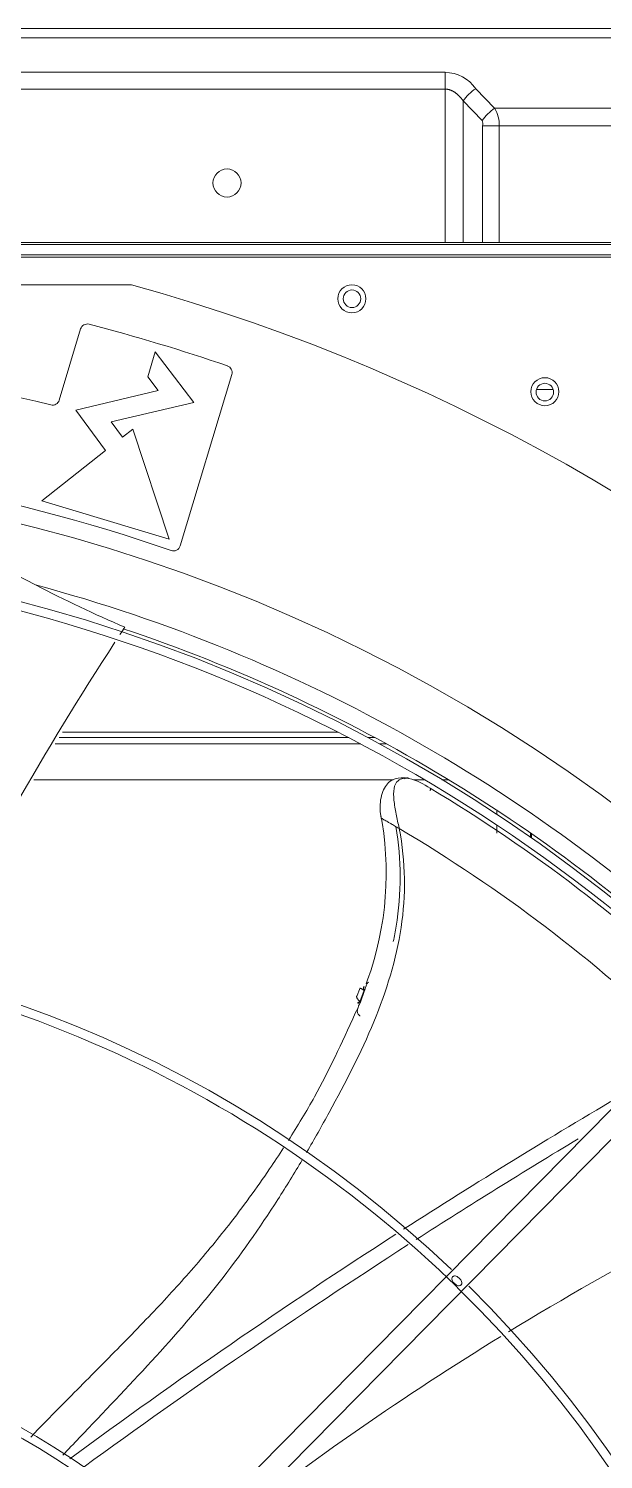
# Model space of a CAD drawing. Header units: millimetres. Extents: x 113490 to 142599, y -20467 to 115.
# Drawn here: x 133796.1 to 133959.9, y -10092.3 to -9684.5 of the extents above; entities that cross this region are included whole.
import ezdxf

# ---------------------------------------------------------------- set-up
doc = ezdxf.new("R2010")
doc.units = ezdxf.units.MM
doc.layers.add('DV3_0', color=7, linetype='Continuous')

msp = doc.modelspace()

# ---------------------------------------------------------------- linework, layer by layer
at = {"layer": 'DV3_0', "color": 7, "linetype": 'Continuous', "lineweight": 15}
for p, q in [((133117.62, -9684.49), (134232.86, -9684.49)), ((133211.58, -9745.99), (134144.9, -9745.99)), ((133914.8, -9745.49), (133790.48, -9745.49)), ((133919.96, -9745.49), (133914.8, -9745.49)), ((133919.96, -9745.49), (133925.49, -9745.49)), ((133930.26, -9745.49), (133925.49, -9745.49)), ((133930.26, -9745.49), (134015.02, -9745.49)), ((133211.58, -9748.99), (134144.9, -9748.99)), ((133531.06, -9757.49), (133825.41, -9757.49)), ((133810.91, -9770.1), (133804.8, -9790.39)), ((133832.18, -9776.62), (133830.04, -9783.72)), ((133843.16, -9791.06), (133832.18, -9776.62)), ((133839.29, -9831.95), (133854, -9783.07)), ((133830.04, -9783.72), (133833.06, -9787.68)), ((133945.63, -9787.36), (133940.85, -9787.36)), ((133833.06, -9787.68), (133809.56, -9793.22)), ((133819.63, -9796.6), (133843.16, -9791.06)), ((133809.56, -9793.22), (133818.03, -9804.77)), ((133822.84, -9800.98), (133819.63, -9796.6)), ((133825.82, -9798.63), (133822.84, -9800.98)), ((133836.17, -9830.03), (133825.82, -9798.63)), ((133818.03, -9804.77), (133799.85, -9819.1)), ((133799.85, -9819.1), (133836.17, -9830.03)), ((133798.08, -9843.06), (133785.28, -9836.5)), ((133804.76, -9886.59), (133887.37, -9886.59)), ((133892.74, -9886.59), (133894.86, -9886.59)), ((133797.62, -9898.59), (133900, -9898.59)), ((133905.81, -9898.59), (133909, -9898.59)), ((133913.87, -9898.59), (133915.8, -9898.59)), ((133929.58, -9907.32), (133929.58, -9908.51)), ((133929.58, -9911.51), (133929.58, -9913.85)), ((133939.1, -9914.98), (133939.1, -9913.76)), ((133939.41, -9913.97), (133939.41, -9915.19)), ((133890.61, -9957.85), (133889.51, -9960.51)), ((133890.66, -9961.97), (133891.84, -9958.65)), ((133891.84, -9958.65), (133891.72, -9958.59)), ((133892.72, -9955.61), (133892.33, -9956.77)), ((133992.36, -9961.9), (133839.62, -10116.79)), ((133843.94, -10120.95), (133996.66, -9966.08)), ((133889.89, -9963.75), (133889.21, -9965.14))]:
    msp.add_line(p, q, dxfattribs=at)
at = {"layer": 'DV3_0', "color": 7, "linetype": 'Continuous', "lineweight": 20}
for p, q in [((133117.62, -9687.14), (134232.86, -9687.14)), ((133914.8, -9696.95), (133790.48, -9696.95)), ((133914.8, -9701.73), (133914.8, -9696.95)), ((133914.8, -9701.73), (133790.48, -9701.73)), ((133914.8, -9745.49), (133914.8, -9701.73)), ((133928.93, -9707.21), (133923.54, -9701.62)), ((133919.96, -9745.49), (133919.96, -9705.11)), ((133925.35, -9710.7), (133919.96, -9705.11)), ((134016.35, -9707.21), (133928.93, -9707.21)), ((133925.49, -9712.24), (133930.26, -9712.24)), ((133925.49, -9745.49), (133925.49, -9712.24)), ((134015.02, -9712.24), (133930.26, -9712.24)), ((133930.26, -9745.49), (133930.26, -9712.24)), ((133200.84, -9749.59), (134155.64, -9749.59)), ((133805.71, -9884.99), (133884.26, -9884.99)), ((133890.8, -9888.39), (133803.69, -9888.39)), ((133898.17, -9888.39), (133896.08, -9888.39)), ((133890.53, -9961.91), (133891.72, -9958.59))]:
    msp.add_line(p, q, dxfattribs=at)
at = {"layer": 'DV3_0', "color": 7, "linetype": 'Continuous', "lineweight": 15}
for centre, radius in [((133852.64, -9728.49), 4), ((133888.24, -9761.49), 4), ((133888.25, -9761.49), 2.5), ((133943.24, -9787.99), 4), ((133943.24, -9788.09), 2.5)]:
    msp.add_circle(centre, radius, dxfattribs=at)
at = {"layer": 'DV3_0', "color": 7, "linetype": 'Continuous', "lineweight": 20}
for centre, radius, start, end in [((133914.55, -9707.93), 10.99, 35.0741, 88.685), ((133920.93, -9712.01), 9.33, 358.5724, 30.9701), ((133923.7, -9711.63), 1.89, 340.9987, 29.2464), ((133678.24, -10288.99), 461.75, 46.1456, 74.9574), ((133680.26, -10287.1), 435.17, 46.1979, 59.4106)]:
    msp.add_arc(centre, radius, start, end, dxfattribs=at)
at = {"layer": 'DV3_0', "color": 7, "linetype": 'Continuous', "lineweight": 15}
for centre, radius, start, end in [((133678.24, -10288.99), 551.5, 15.4775, 74.5225), ((133812.82, -9770.68), 2, 75.4439, 163.25), ((133678.24, -10288.99), 537.5, 71.0561, 75.4439), ((133678.24, -10288.99), 512.5, 75.9794, 107.1378), ((133852.08, -9782.49), 2, 343.25, 71.0561), ((133802.89, -9789.82), 2, 255.9794, 343.25), ((133678.24, -10288.99), 482.5, 70.825, 107.1317), ((133678.24, -10288.99), 477.5, 46.9802, 133.0198), ((133837.37, -9831.37), 2, 250.825, 343.25), ((133678.24, -10288.99), 456, 45.9967, 135.345), ((133678.24, -10288.99), 453.5, 45.9921, 90), ((133985.03, -9481.05), 407.44, 242.6881, 246.6449), ((134551.24, -10335.96), 872.25, 146.54442, 146.70969), ((133678.24, -10288.99), 457, 46.1533, 71.5308), ((134551.24, -10335.96), 872.25, 146.8819, 154.10499), ((133903.63, -9901.9), 3.79, 77.061, 126.3859), ((133903.93, -9899.05), 1.01, 56.9571, 135.7951), ((133904.52, -9897.99), 0.229, 257.3221, 265.2989), ((133899.39, -9917.18), 19.65, 55.265, 74.9071), ((133677.95, -10289.29), 452.62, 46.1596, 59.0713), ((133808.13, -9925.17), 89.89, 340.2075, 11.1643), ((133817.18, -9926.37), 84.81, 350.506, 9.7892), ((133773.86, -9937.49), 130.27, 11.0605, 11.1618), ((133803.08, -9924.56), 99.02, 348.2937, 350.8181), ((133678.24, -10288.99), 346, 46.4603, 135.3186), ((133678.24, -10288.99), 343.5, 46.1768, 90), ((133894.69, -9952.24), 10.53, 246.7388, 247.5077), ((134897.82, -11575.64), 1840.9, 120.41446, 122.71107), ((134943.63, -11647.12), 1921.39, 121.04565, 122.66649), ((134387.25, -10800.46), 872.22, 114.12782, 121.39321), ((134897.82, -11575.64), 1840.9, 122.79433, 126.30553), ((134943.63, -11647.12), 1921.39, 122.74609, 126.08801), ((133678.24, -10288.99), 343.5, 46.146, 46.1768), ((133678.24, -10288.99), 343.5, 45.622, 46.146), ((133678.24, -10288.99), 343.5, 315.6512, 45.622), ((133678.24, -10288.99), 346, 316.5062, 45.3204), ((133678.24, -10288.99), 236, 46.5586, 135.2674), ((133678.24, -10288.99), 233.5, 46.5418, 90), ((134387.25, -10800.46), 872.22, 121.56134, 127.88902)]:
    msp.add_arc(centre, radius, start, end, dxfattribs=at)
for centre in [(133923.54, -9705.11), (133928.93, -9710.7)]:
    msp.add_ellipse(centre, major_axis=(-4.49, -4.33), ratio=0.436952, start_param=4.313983, end_param=5.138233, dxfattribs=at)
at = {"layer": 'DV3_0', "color": 7, "linetype": 'Continuous', "lineweight": 20}
for points, knots in [([(133919.96, -9705.11), (133919.9, -9705.01), (133919.76, -9704.83), (133919.56, -9704.57), (133919.37, -9704.33), (133919.17, -9704.11), (133918.98, -9703.89), (133918.79, -9703.7), (133918.6, -9703.51), (133918.42, -9703.34), (133918.24, -9703.18), (133918.06, -9703.03), (133917.89, -9702.89), (133917.72, -9702.77), (133917.55, -9702.65), (133917.38, -9702.54), (133917.22, -9702.44), (133917.06, -9702.35), (133916.9, -9702.26), (133916.74, -9702.18), (133916.58, -9702.11), (133916.43, -9702.05), (133916.28, -9701.99), (133916.12, -9701.94), (133915.97, -9701.89), (133915.83, -9701.85), (133915.68, -9701.82), (133915.53, -9701.79), (133915.38, -9701.77), (133915.24, -9701.75), (133915.09, -9701.74), (133914.95, -9701.73), (133914.85, -9701.73), (133914.8, -9701.73)], [0, 0, 0, 0, 0.049761, 0.097511, 0.143355, 0.187397, 0.229741, 0.27049, 0.309741, 0.347591, 0.384133, 0.419456, 0.453643, 0.486777, 0.518934, 0.550188, 0.580608, 0.610261, 0.63921, 0.667514, 0.695232, 0.722417, 0.749122, 0.775397, 0.801291, 0.826849, 0.852118, 0.87714, 0.901959, 0.926615, 0.951152, 0.975613, 1, 1, 1, 1]), ([(133910.58, -9901.04), (133910.65, -9901.05), (133910.68, -9901.13), (133910.64, -9901.36), (133910.58, -9901.52), (133910.48, -9901.64)], [0, 0, 0, 0, 0.5, 0.5, 1, 1, 1, 1])]:
    msp.add_open_spline(points, degree=3, knots=knots, dxfattribs=at)
at = {"layer": 'DV3_0', "color": 7, "linetype": 'Continuous', "lineweight": 15}
for points, knots in [([(133900.58, -9898.33), (133900.12, -9898.49), (133899.22, -9898.84), (133897.98, -9900.07), (133896.98, -9901.93), (133896.35, -9904.28), (133896.21, -9906.98), (133896.46, -9908.65), (133896.62, -9909.62)], [0, 0, 0, 0, 0.123231, 0.287955, 0.462255, 0.642912, 0.824473, 1, 1, 1, 1]), ([(133901.38, -9898.85), (133900.78, -9899.36), (133900.42, -9900.13), (133900.07, -9902.04), (133900.09, -9903.19), (133900.36, -9905.68), (133900.6, -9907.02), (133901.13, -9909.69), (133901.42, -9911.03), (133901.67, -9912.27)], [0, 0, 0, 0, 0.25, 0.25, 0.5, 0.5, 0.75, 0.75, 1, 1, 1, 1]), ([(133896.6, -9909.54), (133896.61, -9909.54), (133896.69, -9909.58), (133896.92, -9909.72), (133897.36, -9909.97), (133897.84, -9910.24), (133898.49, -9910.61), (133899.29, -9911.08), (133900.32, -9911.68), (133901.21, -9912.2), (133901.71, -9912.5)], [0.4374994, 0.4374994, 0.4374994, 0.4374994, 0.4998211, 0.6248763, 0.6874038, 0.7499314, 0.812459, 0.8749866, 0.9375141, 0.9999951, 0.9999951, 0.9999951, 0.9999951]), ([(133875.32, -10004.81), (133877.52, -10001.04), (133879.66, -9997.24), (133886.4, -9984.96), (133890.86, -9976.36), (133898.11, -9958.8), (133900.9, -9949.83), (133903.64, -9931.5), (133903.62, -9922.13), (133901.71, -9912.5)], [0.5681808, 0.5681808, 0.5681808, 0.5681808, 0.625, 0.625, 0.75, 0.75, 0.875, 0.875, 1, 1, 1, 1]), ([(133891.72, -9958.59), (133891.67, -9958.56), (133891.57, -9958.5), (133891.44, -9958.43), (133891.31, -9958.35), (133891.2, -9958.29), (133891.09, -9958.23), (133890.99, -9958.18), (133890.91, -9958.13), (133890.83, -9958.09), (133890.76, -9958.06), (133890.7, -9958.04), (133890.65, -9958.02), (133890.62, -9958), (133890.59, -9957.99), (133890.57, -9957.99), (133890.56, -9958), (133890.56, -9958), (133890.56, -9958)], [0, 0, 0, 0, 0.0311137, 0.0619047, 0.0923728, 0.1225191, 0.1523454, 0.1818546, 0.2110506, 0.2399387, 0.268525, 0.2968177, 0.3248276, 0.3525658, 0.3800436, 0.4072714, 0.4342595, 0.4395457, 0.4395457, 0.4395457, 0.4395457]), ([(133891.72, -9958.59), (133891.72, -9958.57), (133891.72, -9958.53), (133891.7, -9958.48), (133891.68, -9958.41), (133891.65, -9958.33), (133891.6, -9958.23), (133891.54, -9958.07), (133891.5, -9957.91), (133891.51, -9957.72), (133891.63, -9957.58), (133891.82, -9957.66), (133891.91, -9957.7)], [0, 0, 0, 0, 0.012084, 0.035764, 0.071851, 0.12021, 0.179925, 0.272988, 0.439319, 0.559714, 0.789237, 1, 1, 1, 1]), ([(133891.84, -9958.65), (133891.86, -9958.58), (133891.92, -9958.41), (133892.02, -9958.04), (133892.15, -9957.58), (133892.39, -9956.97), (133892.65, -9956.53), (133892.89, -9956.32), (133892.94, -9956.28)], [0, 0, 0, 0, 0.0429002, 0.1091943, 0.2347989, 0.3498566, 0.5249439, 0.5623532, 0.5623532, 0.5623532, 0.5623532]), ([(133890.53, -9961.91), (133890.49, -9961.86), (133890.4, -9961.76), (133890.28, -9961.61), (133890.16, -9961.47), (133890.05, -9961.33), (133889.95, -9961.19), (133889.86, -9961.06), (133889.78, -9960.94), (133889.71, -9960.82), (133889.66, -9960.71), (133889.62, -9960.6), (133889.59, -9960.51), (133889.58, -9960.42), (133889.58, -9960.34), (133889.61, -9960.27), (133889.63, -9960.23), (133889.65, -9960.22)], [0, 0, 0, 0, 0.0311661, 0.0627807, 0.0948218, 0.1272711, 0.1601151, 0.1933452, 0.2269583, 0.2609572, 0.2953511, 0.3301562, 0.3653956, 0.4011001, 0.4373078, 0.4740646, 0.5114239, 0.5114239, 0.5114239, 0.5114239]), ([(133890.56, -9965.92), (133890.51, -9965.89), (133890.43, -9965.83), (133890.32, -9965.73), (133890.23, -9965.64), (133890.14, -9965.55), (133890.07, -9965.45), (133889.96, -9965.3), (133889.85, -9965.07), (133889.77, -9964.72), (133889.78, -9964.29), (133889.88, -9963.75), (133890.05, -9963.28), (133890.22, -9962.91), (133890.35, -9962.65), (133890.46, -9962.44), (133890.53, -9962.28), (133890.57, -9962.2), (133890.6, -9962.12), (133890.64, -9962.04), (133890.66, -9961.99), (133890.66, -9961.97)], [0, 0, 0, 0, 0.034241, 0.066465, 0.096696, 0.125001, 0.151472, 0.176226, 0.25207, 0.325623, 0.425466, 0.55097, 0.706068, 0.768852, 0.834053, 0.905379, 0.925458, 0.944909, 0.964128, 0.982722, 1, 1, 1, 1]), ([(133890.19, -9962.27), (133890.13, -9962.26), (133890.02, -9962.23), (133889.89, -9962.15), (133889.88, -9962.08), (133889.99, -9962.04), (133890.14, -9962.03), (133890.31, -9962.03), (133890.43, -9962.02), (133890.51, -9961.98), (133890.53, -9961.93), (133890.53, -9961.91)], [0, 0, 0, 0, 0.128959, 0.223426, 0.47224, 0.607766, 0.749503, 0.893225, 0.958473, 0.988067, 1, 1, 1, 1]), ([(133889.21, -9965.14), (133885.18, -9973.97), (133879.85, -9985.5), (133872.78, -9997.25), (133870.15, -10001.38)], [0, 0, 0, 0, 0.1495548, 0.2319685, 0.2319685, 0.2319685, 0.2319685]), ([(133868.76, -10003.53), (133867.46, -10005.53), (133862.43, -10013.07), (133853.92, -10024.81), (133842.56, -10038.52), (133830.77, -10051.31), (133818.13, -10064.2), (133806.64, -10075.73), (133799.42, -10083.1), (133796.7, -10085.94)], [0.2462901, 0.2462901, 0.2462901, 0.2462901, 0.286371, 0.3982657, 0.4930433, 0.5876827, 0.6932241, 0.798583, 0.8652718, 0.8652718, 0.8652718, 0.8652718]), ([(133805.82, -10091.1), (133807.38, -10089.46), (133808.94, -10087.82), (133817.48, -10078.86), (133824.42, -10071.62), (133837.86, -10056.94), (133844.35, -10049.53), (133856.41, -10034.22), (133861.95, -10026.32), (133869.51, -10014.5), (133871.82, -10010.73), (133874.07, -10006.93)], [0.0971663, 0.0971663, 0.0971663, 0.0971663, 0.125, 0.125, 0.25, 0.25, 0.375, 0.375, 0.5, 0.5, 0.557529, 0.557529, 0.557529, 0.557529]), ([(133919.34, -10042.57), (133919.3, -10042.61), (133919.21, -10042.7), (133918.97, -10042.81), (133918.57, -10042.85), (133918.14, -10042.67), (133917.75, -10042.4), (133917.44, -10042.13), (133917.16, -10041.83), (133916.89, -10041.45), (133916.7, -10041.03), (133916.73, -10040.64), (133916.84, -10040.4), (133916.92, -10040.31), (133916.96, -10040.27)], [0, 0, 0, 0, 0.040443, 0.081793, 0.180216, 0.319289, 0.407802, 0.503208, 0.598506, 0.68594, 0.822069, 0.918689, 0.959722, 1, 1, 1, 1]), ([(133916.96, -10040.27), (133917.01, -10040.23), (133917.1, -10040.14), (133917.34, -10040.03), (133917.74, -10039.99), (133918.17, -10040.17), (133918.56, -10040.43), (133918.87, -10040.71), (133919.15, -10041.01), (133919.42, -10041.38), (133919.6, -10041.81), (133919.57, -10042.2), (133919.46, -10042.44), (133919.38, -10042.53), (133919.34, -10042.57)], [0, 0, 0, 0, 0.040471, 0.081926, 0.180876, 0.319892, 0.408079, 0.503208, 0.597701, 0.68481, 0.821378, 0.918632, 0.959731, 1, 1, 1, 1])]:
    msp.add_open_spline(points, degree=3, knots=knots, dxfattribs=at)
msp.add_open_spline([(133903.53, -9898.08), (133901.71, -9898.04), (133900.72, -9898.13), (133900.58, -9898.33)], degree=3, dxfattribs=at)

doc.saveas('drawing.dxf')
